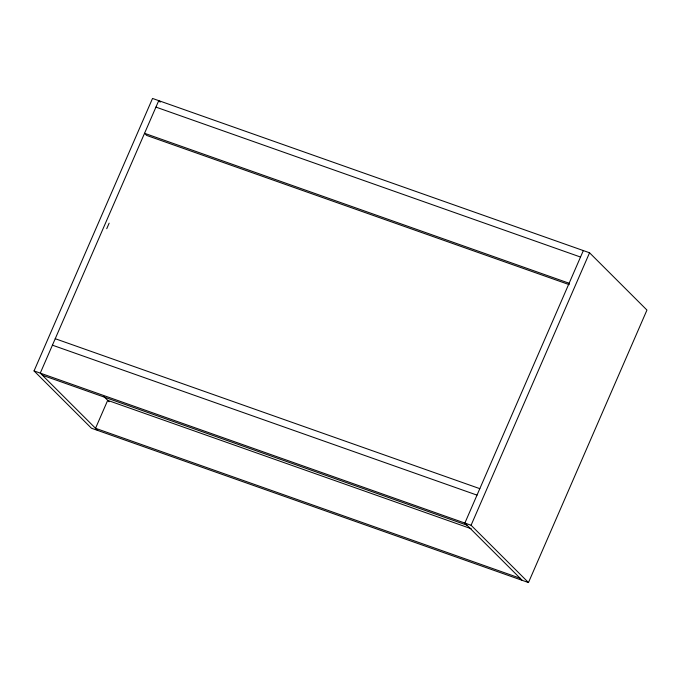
<?xml version="1.0" encoding="UTF-8"?>
<svg xmlns="http://www.w3.org/2000/svg" width="681" height="681" viewBox="0 0 681 681"><rect width="100%" height="100%" fill="white"/><g stroke="black" fill="none" stroke-linecap="round" stroke-linejoin="round"><path stroke-width="1.02" d="M34.05 370.924L152.527 98.447L589.559 252.779L646.95 310.068L528.473 582.553L91.441 428.221L34.05 370.924L471.073 525.264L528.473 582.553M106.73 228.705L109.139 223.164M583.336 250.582L464.859 523.068L522.25 580.357M471.073 525.264L589.559 252.779M155.94 107.104L580.527 257.043M569.137 283.245L144.551 133.306L146.67 135.425L569.256 284.658M55.229 338.712L479.816 488.66M52.42 345.173L477.006 495.121M42.392 375.248L466.979 525.187M471.192 528.72L107.692 400.351L95.536 428.298L520.131 578.237M160.239 102.124L158.75 100.643L40.273 373.12L97.664 430.418M103.852 396.512L109.105 401.764"/></g></svg>
